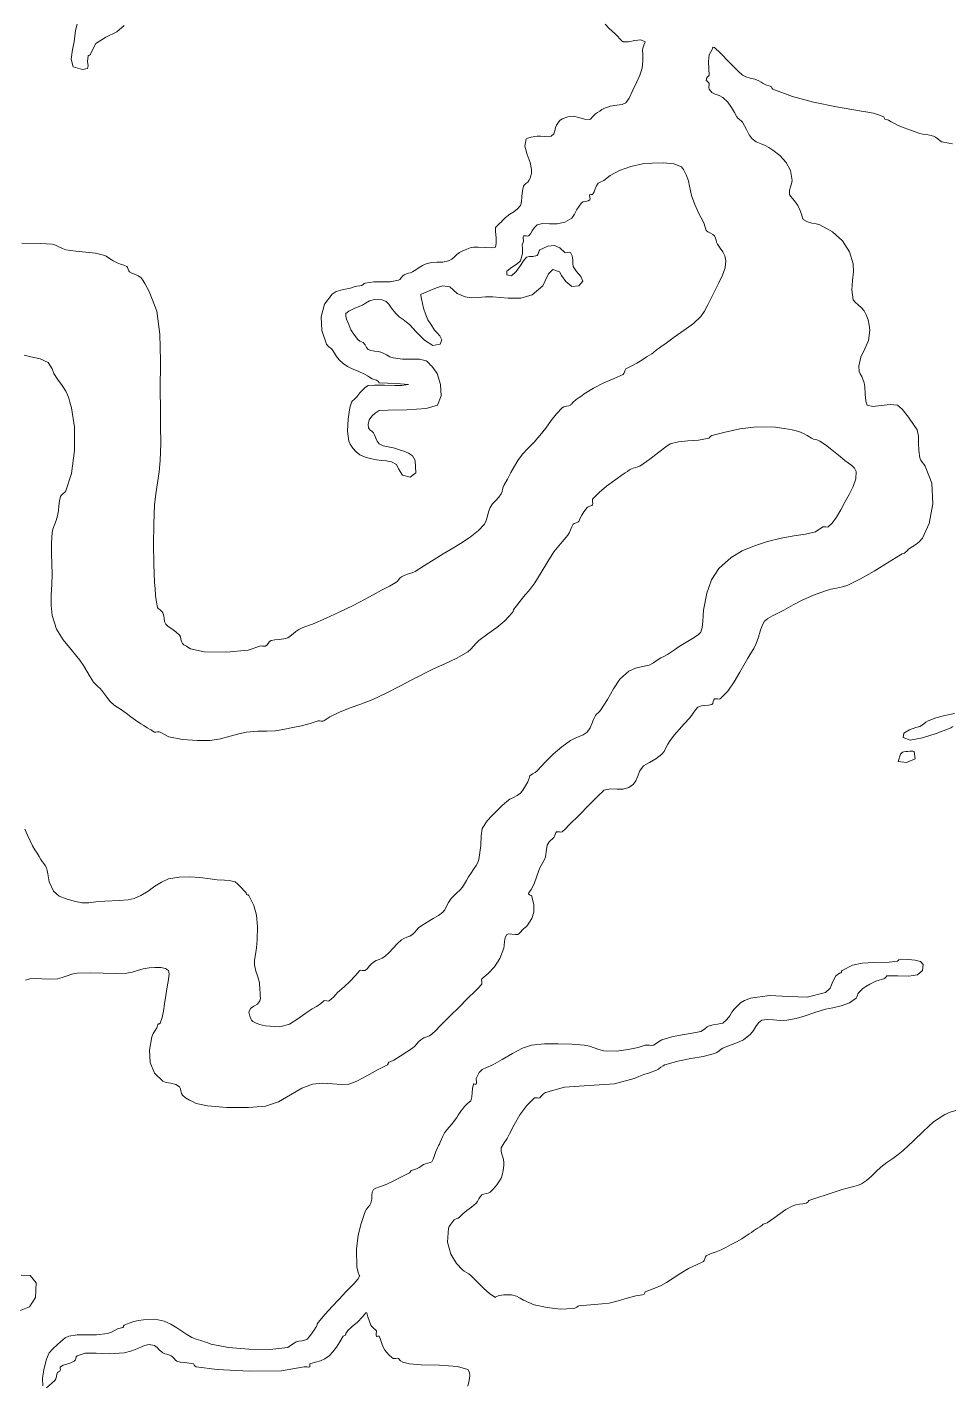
# Model space of a CAD drawing. Header units: inches. Extents: x -600 to 863, y -502 to 873.
# Drawn here: x 605.8 to 641.1, y -0.5 to 51.3 of the extents above; entities that cross this region are included whole.
import ezdxf

# ---------------------------------------------------------------- set-up
doc = ezdxf.new("R2010")
doc.units = ezdxf.units.IN
doc.header["$MEASUREMENT"] = 0
doc.layers.add('Layer 1', color=7, linetype='Continuous')

msp = doc.modelspace()

# ---------------------------------------------------------------- linework, layer by layer
at = {"layer": 'Layer 1', "lineweight": 0}
for points in [[(627.855, 51.396), (628.008, 51.232), (628.22, 51.039), (628.324, 50.938), (628.413, 50.838), (628.484, 50.761), (628.537, 50.722), (628.746, 50.721), (628.985, 50.772), (629.213, 50.799), (629.384, 50.722), (629.365, 50.686), (629.326, 50.596), (629.29, 50.489), (629.278, 50.404), (629.293, 50.241), (629.294, 49.995), (629.261, 49.715), (629.172, 49.451), (629.058, 49.203), (628.912, 48.876), (628.764, 48.571), (628.643, 48.393), (628.502, 48.334), (628.291, 48.302), (628.045, 48.262), (627.796, 48.181), (627.724, 48.139), (627.641, 48.083), (627.556, 48.022), (627.479, 47.969), (627.435, 47.928), (627.367, 47.856), (627.303, 47.788), (627.267, 47.757), (627.063, 47.769), (626.851, 47.833), (626.634, 47.886), (626.42, 47.863), (626.212, 47.78), (626.118, 47.727), (626.069, 47.662), (625.996, 47.545), (625.958, 47.447), (625.932, 47.329), (625.885, 47.213), (625.784, 47.121), (625.669, 47.097), (625.525, 47.104), (625.379, 47.12), (625.255, 47.121), (625.167, 47.106), (625.029, 47.08), (624.898, 47.048), (624.831, 47.016), (624.781, 46.734), (624.866, 46.425), (624.986, 46.12), (625.043, 45.852), (625.034, 45.714), (625.017, 45.609), (624.985, 45.521), (624.938, 45.428), (624.891, 45.371), (624.822, 45.312), (624.76, 45.256), (624.726, 45.216), (624.688, 45.039), (624.672, 44.818), (624.656, 44.611), (624.619, 44.475), (624.501, 44.342), (624.359, 44.236), (624.215, 44.145), (624.09, 44.051), (624.03, 43.996), (623.98, 43.95), (623.932, 43.901), (623.878, 43.839), (623.834, 43.795), (623.765, 43.73), (623.699, 43.668), (623.666, 43.628), (623.664, 43.479), (623.684, 43.244), (623.693, 43.016), (623.666, 42.887), (623.521, 42.862), (623.267, 42.871), (623.001, 42.888), (622.819, 42.887), (622.701, 42.855), (622.562, 42.805), (622.42, 42.741), (622.29, 42.675), (622.186, 42.597), (622.093, 42.507), (621.993, 42.422), (621.866, 42.357), (621.647, 42.313), (621.425, 42.303), (621.212, 42.293), (621.02, 42.251), (620.877, 42.184), (620.744, 42.101), (620.617, 42.014), (620.49, 41.934), (620.418, 41.902), (620.34, 41.883), (620.258, 41.862), (620.173, 41.827), (620.124, 41.785), (620.062, 41.716), (620.003, 41.65), (619.961, 41.616), (619.644, 41.559), (619.332, 41.556), (619.018, 41.557), (618.69, 41.51), (618.652, 41.489), (618.609, 41.454), (618.554, 41.422), (618.479, 41.404), (618.365, 41.391), (618.267, 41.365), (618.169, 41.333), (618.055, 41.298), (617.918, 41.271), (617.752, 41.239), (617.579, 41.185), (617.42, 41.086), (617.132, 40.701), (617.006, 40.225), (617.035, 39.701), (617.208, 39.181), (617.256, 39.109), (617.311, 39.062), (617.367, 39.021), (617.42, 38.969), (617.512, 38.835), (617.592, 38.71), (617.692, 38.582), (617.843, 38.439), (618.006, 38.327), (618.19, 38.234), (618.412, 38.139), (618.69, 38.016), (618.776, 37.966), (618.854, 37.911), (618.955, 37.856), (619.113, 37.804), (619.158, 37.78), (619.189, 37.745), (619.209, 37.713), (619.22, 37.698), (619.539, 37.681), (620.037, 37.661), (620.339, 37.634), (620.066, 37.592), (619.812, 37.595), (619.424, 37.61), (619.038, 37.616), (618.796, 37.592), (618.694, 37.533), (618.59, 37.438), (618.483, 37.314), (618.372, 37.169), (618.321, 37.112), (618.262, 37.059), (618.205, 37.007), (618.161, 36.957), (618.105, 36.747), (618.041, 36.327), (618.01, 35.852), (618.055, 35.475), (618.112, 35.361), (618.214, 35.209), (618.343, 35.058), (618.479, 34.945), (618.657, 34.867), (618.88, 34.807), (619.113, 34.763), (619.325, 34.733), (619.487, 34.717), (619.695, 34.676), (619.877, 34.584), (619.961, 34.416), (620.111, 34.169), (620.397, 34.092), (620.625, 34.256), (620.596, 34.733), (620.493, 34.907), (620.343, 35.015), (620.16, 35.088), (619.961, 35.157), (619.771, 35.21), (619.566, 35.248), (619.373, 35.294), (619.22, 35.369), (619.14, 35.466), (619.086, 35.589), (619.046, 35.708), (619.008, 35.792), (618.938, 35.857), (618.865, 35.906), (618.811, 35.978), (618.796, 36.11), (618.842, 36.281), (618.939, 36.425), (619.071, 36.544), (619.22, 36.64), (619.568, 36.654), (620.274, 36.664), (621.01, 36.715), (621.443, 36.852), (621.584, 37.199), (621.567, 37.639), (621.436, 38.054), (621.231, 38.334), (621.184, 38.379), (621.118, 38.448), (621.057, 38.512), (621.02, 38.545), (620.757, 38.602), (620.45, 38.604), (620.111, 38.603), (619.749, 38.651), (619.623, 38.698), (619.5, 38.764), (619.395, 38.826), (619.325, 38.863), (619.192, 38.896), (619.046, 38.91), (618.906, 38.929), (618.796, 38.969), (618.734, 39.043), (618.68, 39.147), (618.604, 39.241), (618.479, 39.286), (618.404, 39.355), (618.273, 39.522), (618.139, 39.73), (618.055, 39.922), (618.019, 40.021), (617.974, 40.131), (617.942, 40.241), (617.949, 40.346), (618.061, 40.443), (618.269, 40.543), (618.477, 40.623), (618.584, 40.663), (618.702, 40.737), (618.844, 40.827), (619.042, 40.888), (619.325, 40.875), (619.485, 40.812), (619.589, 40.701), (619.693, 40.546), (619.854, 40.346), (619.988, 40.223), (620.132, 40.116), (620.268, 40.019), (620.384, 39.922), (620.636, 39.65), (620.95, 39.334), (621.272, 39.127), (621.549, 39.181), (621.612, 39.343), (621.541, 39.496), (621.421, 39.625), (621.337, 39.71), (621.189, 39.935), (621.082, 40.108), (620.996, 40.295), (620.914, 40.557), (620.873, 40.733), (620.84, 40.907), (620.817, 41.037), (620.808, 41.086), (620.903, 41.109), (621.159, 41.221), (621.451, 41.345), (621.654, 41.404), (621.917, 41.362), (622.05, 41.251), (622.197, 41.11), (622.502, 40.98), (622.743, 40.951), (623.008, 40.961), (623.285, 40.979), (623.561, 40.98), (624.143, 40.933), (624.634, 40.933), (625.064, 41.062), (625.467, 41.404), (625.561, 41.598), (625.685, 41.862), (625.858, 42.03), (626.102, 41.934), (626.181, 41.803), (626.347, 41.568), (626.575, 41.384), (626.843, 41.404), (626.992, 41.589), (626.917, 41.766), (626.751, 41.947), (626.631, 42.146), (626.62, 42.256), (626.615, 42.397), (626.592, 42.546), (626.525, 42.675), (626.484, 42.685), (626.419, 42.675), (626.354, 42.665), (626.313, 42.675), (626.123, 42.859), (625.912, 42.947), (625.664, 42.926), (625.36, 42.78), (625.331, 42.738), (625.306, 42.671), (625.281, 42.605), (625.255, 42.568), (625.087, 42.525), (624.958, 42.529), (624.845, 42.5), (624.726, 42.357), (624.619, 42.176), (624.457, 41.948), (624.271, 41.793), (624.09, 41.827), (624.099, 41.959), (624.276, 42.105), (624.493, 42.244), (624.619, 42.357), (624.697, 42.636), (624.696, 42.824), (624.684, 42.965), (624.726, 43.098), (624.732, 43.145), (624.723, 43.207), (624.714, 43.268), (624.726, 43.31), (624.769, 43.32), (624.83, 43.311), (624.893, 43.301), (624.938, 43.31), (625, 43.392), (625.069, 43.509), (625.152, 43.632), (625.255, 43.733), (625.456, 43.787), (625.72, 43.773), (626.016, 43.767), (626.313, 43.839), (626.572, 43.995), (626.686, 44.141), (626.771, 44.32), (626.949, 44.58), (627.014, 44.615), (627.106, 44.632), (627.2, 44.649), (627.267, 44.687), (627.274, 44.73), (627.265, 44.795), (627.256, 44.858), (627.267, 44.898), (627.289, 44.901), (627.321, 44.896), (627.353, 44.894), (627.372, 44.898), (627.428, 45.001), (627.473, 45.115), (627.52, 45.228), (627.584, 45.321), (627.63, 45.351), (627.689, 45.375), (627.75, 45.399), (627.796, 45.428), (628.046, 45.615), (628.404, 45.807), (628.828, 45.967), (629.278, 46.062), (629.65, 46.095), (630.075, 46.101), (630.473, 46.062), (630.761, 45.957), (630.843, 45.849), (630.941, 45.65), (631.029, 45.42), (631.078, 45.216), (631.152, 44.851), (631.274, 44.507), (631.431, 44.173), (631.607, 43.839), (631.635, 43.769), (631.654, 43.687), (631.678, 43.602), (631.714, 43.521), (631.778, 43.462), (631.871, 43.414), (631.964, 43.366), (632.031, 43.31), (632.069, 43.231), (632.088, 43.149), (632.105, 43.067), (632.137, 42.992), (632.241, 42.842), (632.339, 42.701), (632.415, 42.548), (632.455, 42.357), (632.432, 42.088), (632.338, 41.809), (632.197, 41.513), (632.031, 41.192), (631.902, 40.934), (631.772, 40.675), (631.64, 40.436), (631.502, 40.239), (631.22, 39.969), (630.865, 39.707), (630.484, 39.447), (630.125, 39.181), (630.026, 39.108), (629.925, 39.04), (629.817, 38.963), (629.702, 38.863), (629.627, 38.806), (629.542, 38.757), (629.458, 38.708), (629.384, 38.651), (629.251, 38.559), (629.055, 38.451), (628.838, 38.338), (628.643, 38.228), (628.613, 38.186), (628.588, 38.118), (628.562, 38.052), (628.537, 38.016), (628.193, 37.867), (627.803, 37.696), (627.407, 37.499), (627.055, 37.274), (626.955, 37.204), (626.853, 37.136), (626.746, 37.058), (626.631, 36.957), (626.609, 36.936), (626.575, 36.9), (626.543, 36.868), (626.525, 36.852), (626.457, 36.823), (626.368, 36.804), (626.278, 36.781), (626.208, 36.745), (625.987, 36.52), (625.783, 36.254), (625.579, 35.97), (625.36, 35.687), (625.136, 35.438), (624.91, 35.208), (624.698, 34.978), (624.514, 34.733), (624.386, 34.519), (624.254, 34.275), (624.12, 34.022), (623.984, 33.78), (623.953, 33.708), (623.935, 33.629), (623.913, 33.546), (623.878, 33.463), (623.786, 33.337), (623.671, 33.21), (623.553, 33.077), (623.455, 32.934), (623.396, 32.777), (623.354, 32.604), (623.311, 32.437), (623.243, 32.298), (623.015, 32.058), (622.693, 31.804), (622.329, 31.559), (621.973, 31.346), (621.669, 31.165), (621.318, 30.946), (620.951, 30.715), (620.596, 30.498), (620.476, 30.444), (620.34, 30.4), (620.199, 30.353), (620.066, 30.286), (620.014, 30.241), (619.968, 30.185), (619.918, 30.127), (619.854, 30.074), (619.609, 29.934), (619.311, 29.774), (618.993, 29.606), (618.69, 29.439), (618.197, 29.176), (617.697, 28.938), (617.192, 28.713), (616.679, 28.486), (616.56, 28.438), (616.422, 28.389), (616.281, 28.334), (616.148, 28.274), (616.038, 28.2), (615.931, 28.108), (615.826, 28.021), (615.726, 27.957), (615.574, 27.917), (615.404, 27.9), (615.236, 27.886), (615.09, 27.852), (615.035, 27.812), (614.979, 27.747), (614.927, 27.683), (614.879, 27.64), (614.833, 27.635), (614.769, 27.644), (614.706, 27.65), (614.667, 27.64), (614.211, 27.486), (613.383, 27.408), (612.535, 27.419), (612.02, 27.533), (611.949, 27.578), (611.855, 27.633), (611.765, 27.691), (611.702, 27.745), (611.666, 27.822), (611.65, 27.907), (611.635, 27.991), (611.596, 28.062), (611.449, 28.193), (611.297, 28.299), (611.161, 28.394), (611.066, 28.486), (611.023, 28.586), (611.008, 28.692), (610.996, 28.802), (610.961, 28.91), (610.919, 28.959), (610.85, 29.021), (610.783, 29.08), (610.749, 29.122), (610.709, 29.316), (610.68, 29.569), (610.659, 29.837), (610.644, 30.074), (610.609, 30.772), (610.602, 31.533), (610.614, 32.305), (610.644, 33.039), (610.684, 33.455), (610.747, 33.876), (610.812, 34.302), (610.855, 34.733), (610.875, 35.384), (610.873, 36.058), (610.862, 36.731), (610.855, 37.381), (610.865, 38.545), (610.846, 39.557), (610.726, 40.434), (610.432, 41.192), (610.346, 41.348), (610.264, 41.496), (610.187, 41.626), (610.113, 41.722), (610.021, 41.792), (609.914, 41.837), (609.803, 41.878), (609.69, 41.934), (609.661, 41.975), (609.635, 42.043), (609.609, 42.109), (609.584, 42.146), (609.465, 42.193), (609.342, 42.235), (609.207, 42.286), (609.055, 42.357), (608.979, 42.406), (608.887, 42.472), (608.799, 42.533), (608.737, 42.568), (608.384, 42.653), (608.016, 42.692), (607.638, 42.723), (607.255, 42.78), (607.124, 42.826), (606.991, 42.893), (606.857, 42.956), (606.726, 42.992), (606.266, 43.021), (605.576, 43.029)], [(607.679, 51.404), (607.626, 51.16), (607.572, 50.722), (607.507, 50.432), (607.45, 50.069), (607.534, 49.769), (607.891, 49.663), (608.083, 49.711), (608.109, 49.814), (608.079, 49.975), (608.102, 50.192), (608.123, 50.21), (608.158, 50.22), (608.19, 50.242), (608.208, 50.298), (608.395, 50.666), (608.785, 50.909), (609.205, 51.112), (609.479, 51.356)], [(605.717, 14.876), (605.879, 14.934), (606.087, 14.944), (606.341, 14.93), (606.629, 14.916), (606.938, 14.934), (607.116, 14.977), (607.298, 15.043), (607.484, 15.106), (607.679, 15.146), (608.186, 15.164), (608.68, 15.148), (609.15, 15.132), (609.584, 15.146), (609.782, 15.184), (609.993, 15.247), (610.211, 15.312), (610.432, 15.357), (610.649, 15.37), (610.875, 15.358), (611.064, 15.32), (611.173, 15.252), (611.196, 15.119), (611.173, 14.903), (611.123, 14.624), (611.066, 14.299), (611.021, 13.976), (610.983, 13.698), (610.934, 13.456), (610.855, 13.239), (610.83, 13.218), (610.795, 13.211), (610.765, 13.191), (610.749, 13.134), (610.722, 13.056), (610.663, 12.959), (610.594, 12.844), (610.537, 12.71), (610.442, 12.211), (610.471, 11.738), (610.639, 11.328), (610.961, 11.017), (611.088, 10.975), (611.266, 10.94), (611.449, 10.892), (611.596, 10.805), (611.633, 10.735), (611.649, 10.646), (611.666, 10.556), (611.702, 10.486), (611.829, 10.384), (611.971, 10.299), (612.11, 10.229), (612.231, 10.169), (612.662, 10.08), (613.407, 10.022), (614.226, 10.012), (614.879, 10.063), (615.372, 10.233), (615.831, 10.494), (616.265, 10.752), (616.679, 10.91), (617.055, 10.939), (617.433, 10.92), (617.778, 10.896), (618.055, 10.91), (618.363, 11.025), (618.751, 11.227), (619.161, 11.455), (619.537, 11.651), (619.559, 11.678), (619.565, 11.711), (619.585, 11.742), (619.643, 11.758), (619.777, 11.822), (620.017, 11.971), (620.281, 12.145), (620.49, 12.287), (620.579, 12.364), (620.657, 12.45), (620.73, 12.535), (620.808, 12.604), (620.927, 12.673), (621.037, 12.718), (621.14, 12.759), (621.231, 12.816), (621.383, 12.958), (621.541, 13.122), (621.703, 13.291), (621.866, 13.451), (622.025, 13.602), (622.189, 13.765), (622.351, 13.93), (622.502, 14.087), (622.652, 14.238), (622.821, 14.401), (622.989, 14.566), (623.137, 14.722), (623.145, 14.766), (623.135, 14.83), (623.126, 14.894), (623.137, 14.934), (623.38, 15.141), (623.622, 15.391), (623.834, 15.703), (623.984, 16.099), (623.997, 16.208), (624.007, 16.355), (624.032, 16.508), (624.09, 16.628), (624.166, 16.647), (624.291, 16.64), (624.423, 16.627), (624.514, 16.628), (624.57, 16.664), (624.626, 16.727), (624.679, 16.792), (624.726, 16.84), (624.794, 16.891), (624.842, 16.936), (624.885, 16.986), (624.938, 17.052), (625.052, 17.238), (625.122, 17.48), (625.127, 17.772), (625.043, 18.11), (625.018, 18.114), (624.964, 18.137), (624.923, 18.173), (624.938, 18.216), (625.026, 18.338), (625.133, 18.56), (625.247, 18.848), (625.36, 19.169), (625.406, 19.266), (625.472, 19.375), (625.534, 19.488), (625.572, 19.593), (625.614, 19.87), (625.641, 20.037), (625.712, 20.167), (625.89, 20.334), (625.915, 20.376), (625.943, 20.444), (625.972, 20.511), (625.996, 20.546), (626.045, 20.551), (626.104, 20.541), (626.164, 20.535), (626.208, 20.546), (626.341, 20.665), (626.468, 20.801), (626.598, 20.94), (626.737, 21.075), (626.852, 21.181), (626.979, 21.309), (627.117, 21.452), (627.267, 21.604), (627.433, 21.769), (627.609, 21.943), (627.747, 22.081), (627.796, 22.134), (628.054, 22.188), (628.303, 22.18), (628.537, 22.174), (628.749, 22.239), (628.932, 22.371), (629.026, 22.49), (629.088, 22.643), (629.172, 22.875), (629.319, 23.065), (629.543, 23.201), (629.792, 23.333), (630.02, 23.51), (630.1, 23.62), (630.174, 23.756), (630.25, 23.899), (630.337, 24.039), (630.497, 24.248), (630.675, 24.457), (630.869, 24.669), (631.078, 24.887), (631.165, 24.998), (631.236, 25.116), (631.308, 25.226), (631.396, 25.311), (631.525, 25.363), (631.662, 25.379), (631.798, 25.386), (631.926, 25.416), (631.957, 25.455), (631.981, 25.523), (632.005, 25.59), (632.031, 25.628), (632.08, 25.633), (632.141, 25.624), (632.199, 25.617), (632.243, 25.628), (632.536, 25.923), (632.777, 26.271), (632.99, 26.641), (633.195, 27.004), (633.304, 27.183), (633.415, 27.367), (633.523, 27.556), (633.619, 27.745), (633.707, 27.977), (633.777, 28.214), (633.848, 28.429), (633.938, 28.593), (634.063, 28.7), (634.239, 28.796), (634.449, 28.896), (634.678, 29.016), (635.032, 29.215), (635.406, 29.406), (635.812, 29.588), (636.267, 29.757), (636.474, 29.812), (636.691, 29.856), (636.909, 29.903), (637.113, 29.969), (637.608, 30.207), (638.123, 30.504), (638.636, 30.824), (639.125, 31.134), (639.196, 31.17), (639.242, 31.183), (639.283, 31.197), (639.337, 31.239), (639.358, 31.261), (639.393, 31.296), (639.425, 31.329), (639.442, 31.346), (639.574, 31.43), (639.712, 31.518), (639.847, 31.625), (639.973, 31.769), (640.225, 32.326), (640.363, 33.08), (640.332, 33.866), (640.078, 34.521), (640.02, 34.596), (639.958, 34.671), (639.903, 34.751), (639.866, 34.84), (639.826, 35.113), (639.822, 35.393), (639.813, 35.66), (639.761, 35.898), (639.65, 36.073), (639.431, 36.386), (639.19, 36.692), (639.02, 36.852), (638.73, 36.874), (638.392, 36.827), (638.075, 36.793), (637.854, 36.852), (637.811, 37), (637.783, 37.269), (637.765, 37.541), (637.749, 37.698), (637.66, 37.944), (637.591, 38.045), (637.548, 38.131), (637.537, 38.334), (637.611, 38.679), (637.763, 38.992), (637.906, 39.32), (637.961, 39.71), (637.938, 39.9), (637.89, 40.102), (637.824, 40.293), (637.749, 40.451), (637.647, 40.57), (637.514, 40.678), (637.393, 40.778), (637.325, 40.875), (637.273, 41.256), (637.297, 41.613), (637.334, 41.945), (637.325, 42.251), (637.18, 42.705), (636.914, 43.119), (636.537, 43.47), (636.055, 43.733), (635.912, 43.77), (635.746, 43.799), (635.574, 43.849), (635.419, 43.945), (635.393, 44.008), (635.348, 44.142), (635.285, 44.31), (635.207, 44.475), (635.121, 44.6), (635.021, 44.723), (634.933, 44.828), (634.89, 44.898), (634.885, 45.054), (634.923, 45.184), (634.972, 45.304), (634.996, 45.428), (634.932, 45.808), (634.759, 46.121), (634.52, 46.379), (634.255, 46.592), (634.105, 46.688), (633.963, 46.76), (633.807, 46.826), (633.619, 46.91), (633.465, 47.018), (633.354, 47.17), (633.244, 47.378), (633.09, 47.651), (633.044, 47.705), (632.982, 47.76), (632.922, 47.812), (632.878, 47.863), (632.787, 48.027), (632.68, 48.223), (632.538, 48.424), (632.349, 48.604), (632.199, 48.679), (632.053, 48.722), (631.922, 48.786), (631.819, 48.922), (631.811, 48.971), (631.815, 49.025), (631.822, 49.082), (631.819, 49.133), (631.797, 49.175), (631.761, 49.212), (631.728, 49.235), (631.714, 49.239), (631.725, 49.328), (631.761, 49.383), (631.801, 49.42), (631.819, 49.451), (631.811, 49.696), (631.8, 49.972), (631.826, 50.226), (631.926, 50.404), (631.926, 50.404)], [(631.926, 50.404), (631.937, 50.435), (631.953, 50.485), (631.982, 50.522), (632.031, 50.51), (632.252, 50.297), (632.59, 49.952), (632.913, 49.621), (633.09, 49.451), (633.227, 49.387), (633.389, 49.341), (633.562, 49.297), (633.726, 49.239), (633.812, 49.189), (633.889, 49.135), (633.99, 49.08), (634.148, 49.027), (634.202, 49.003), (634.222, 48.973), (634.23, 48.944), (634.255, 48.922), (635.005, 48.643), (635.813, 48.422), (636.689, 48.239), (637.643, 48.074), (637.883, 48.035), (638.093, 47.996), (638.29, 47.943), (638.49, 47.863), (638.512, 47.838), (638.519, 47.803), (638.537, 47.772), (638.596, 47.757), (638.67, 47.73), (638.78, 47.672), (638.904, 47.603), (639.02, 47.545), (639.233, 47.457), (639.444, 47.378), (639.654, 47.303), (639.866, 47.228), (639.982, 47.199), (640.107, 47.182), (640.245, 47.161), (640.396, 47.121), (640.467, 47.081), (640.559, 47.015), (640.648, 46.948), (640.713, 46.91), (640.836, 46.878), (640.975, 46.857), (641.115, 46.835)], [(605.667, 38.757), (605.92, 38.696), (606.268, 38.62), (606.58, 38.48), (606.726, 38.228), (606.792, 38.053), (606.94, 37.835), (607.113, 37.602), (607.255, 37.381), (607.321, 37.238), (607.364, 37.111), (607.405, 36.96), (607.467, 36.745), (607.583, 36.01), (607.581, 35.108), (607.47, 34.23), (607.255, 33.568), (607.213, 33.521), (607.144, 33.459), (607.077, 33.399), (607.043, 33.357), (607.008, 33.192), (606.988, 33.004), (606.97, 32.807), (606.938, 32.616), (606.885, 32.443), (606.818, 32.271), (606.759, 32.111), (606.726, 31.98), (606.7, 31.593), (606.703, 31.185), (606.717, 30.777), (606.726, 30.393), (606.712, 29.998), (606.689, 29.598), (606.686, 29.198), (606.726, 28.805), (606.892, 28.291), (607.146, 27.884), (607.456, 27.513), (607.784, 27.11), (607.926, 26.899), (608.054, 26.68), (608.18, 26.464), (608.313, 26.263), (608.387, 26.182), (608.476, 26.102), (608.562, 26.022), (608.632, 25.945), (608.812, 25.693), (608.941, 25.527), (609.102, 25.385), (609.373, 25.204), (609.562, 25.075), (609.738, 24.941), (609.918, 24.807), (610.113, 24.675), (610.228, 24.604), (610.36, 24.523), (610.502, 24.438), (610.644, 24.357), (610.688, 24.353), (610.754, 24.361), (610.816, 24.368), (610.855, 24.357), (611.188, 24.173), (611.714, 24.069), (612.287, 24.031), (612.761, 24.039), (613.162, 24.099), (613.53, 24.195), (613.857, 24.293), (614.137, 24.357), (614.58, 24.396), (614.934, 24.398), (615.259, 24.406), (615.619, 24.463), (615.921, 24.529), (616.255, 24.6), (616.589, 24.682), (616.891, 24.781), (616.936, 24.783), (617.001, 24.775), (617.064, 24.771), (617.102, 24.781), (617.335, 24.943), (617.726, 25.13), (618.147, 25.301), (618.479, 25.416), (618.979, 25.603), (619.483, 25.838), (619.988, 26.102), (620.49, 26.369), (620.604, 26.425), (620.701, 26.469), (620.8, 26.517), (620.914, 26.581), (621.289, 26.773), (621.731, 26.966), (622.189, 27.179), (622.607, 27.428), (622.716, 27.522), (622.818, 27.634), (622.922, 27.748), (623.031, 27.852), (623.373, 28.11), (623.707, 28.353), (624.021, 28.609), (624.302, 28.91), (624.338, 28.97), (624.354, 29.021), (624.371, 29.07), (624.408, 29.122), (624.512, 29.242), (624.647, 29.413), (624.796, 29.597), (624.938, 29.757), (625.165, 30.055), (625.409, 30.449), (625.655, 30.869), (625.89, 31.239), (626.013, 31.397), (626.15, 31.553), (626.289, 31.71), (626.42, 31.875), (626.483, 31.982), (626.528, 32.089), (626.572, 32.193), (626.631, 32.298), (626.673, 32.325), (626.741, 32.353), (626.808, 32.379), (626.843, 32.404), (626.898, 32.529), (626.958, 32.648), (627.039, 32.777), (627.16, 32.934), (627.203, 32.959), (627.271, 32.987), (627.337, 33.015), (627.372, 33.039), (627.377, 33.087), (627.367, 33.148), (627.361, 33.209), (627.372, 33.251), (627.624, 33.511), (627.907, 33.755), (628.215, 33.985), (628.537, 34.204), (628.615, 34.257), (628.701, 34.315), (628.783, 34.371), (628.854, 34.416), (628.926, 34.444), (629.008, 34.464), (629.093, 34.485), (629.172, 34.521), (629.555, 34.786), (629.897, 35.049), (630.169, 35.26), (630.337, 35.369), (630.646, 35.445), (631.012, 35.482), (631.411, 35.515), (631.819, 35.58), (631.827, 35.595), (631.85, 35.628), (631.884, 35.664), (631.926, 35.687), (632.433, 35.818), (632.991, 35.943), (633.626, 36.02), (634.36, 36.004), (634.511, 35.984), (634.687, 35.956), (634.859, 35.925), (634.996, 35.898), (635.247, 35.837), (635.422, 35.769), (635.569, 35.686), (635.737, 35.58), (635.809, 35.551), (635.891, 35.532), (635.976, 35.511), (636.055, 35.475), (636.263, 35.326), (636.504, 35.139), (636.76, 34.934), (637.008, 34.733), (637.147, 34.631), (637.274, 34.536), (637.374, 34.435), (637.431, 34.311), (637.427, 34.029), (637.326, 33.733), (637.172, 33.436), (637.008, 33.146), (636.846, 32.853), (636.68, 32.573), (636.519, 32.342), (636.372, 32.192), (636.327, 32.187), (636.263, 32.195), (636.199, 32.203), (636.16, 32.192), (635.889, 32.009), (635.505, 31.914), (635.052, 31.854), (634.572, 31.769), (634.056, 31.635), (633.55, 31.475), (633.078, 31.275), (632.666, 31.027), (632.191, 30.605), (631.906, 30.168), (631.736, 29.658), (631.607, 29.016), (631.588, 28.815), (631.577, 28.577), (631.555, 28.347), (631.502, 28.169), (631.411, 28.079), (631.251, 27.975), (631.058, 27.861), (630.866, 27.745), (630.683, 27.623), (630.504, 27.502), (630.348, 27.396), (630.231, 27.322), (630.111, 27.258), (629.974, 27.188), (629.832, 27.106), (629.702, 27.004), (629.529, 26.919), (629.282, 26.867), (629.007, 26.804), (628.749, 26.687), (628.414, 26.376), (628.166, 26.007), (627.946, 25.606), (627.689, 25.204), (627.639, 25.148), (627.578, 25.094), (627.521, 25.041), (627.479, 24.992), (627.4, 24.832), (627.348, 24.673), (627.281, 24.516), (627.16, 24.357), (627.017, 24.252), (626.863, 24.187), (626.699, 24.127), (626.525, 24.039), (626.19, 23.799), (625.865, 23.516), (625.554, 23.203), (625.255, 22.875), (625.175, 22.817), (625.071, 22.76), (624.98, 22.682), (624.938, 22.558), (624.898, 22.462), (624.811, 22.305), (624.706, 22.142), (624.619, 22.027), (624.496, 21.931), (624.354, 21.857), (624.213, 21.791), (624.09, 21.71), (623.913, 21.55), (623.728, 21.367), (623.537, 21.171), (623.349, 20.969), (623.158, 20.677), (623.109, 20.389), (623.102, 20.02), (623.031, 19.486), (622.992, 19.37), (622.927, 19.258), (622.834, 19.127), (622.714, 18.957), (622.631, 18.825), (622.555, 18.688), (622.479, 18.554), (622.396, 18.428), (622.297, 18.312), (622.189, 18.213), (622.079, 18.115), (621.973, 18.004), (621.87, 17.853), (621.795, 17.704), (621.729, 17.573), (621.654, 17.475), (621.49, 17.354), (621.282, 17.234), (621.049, 17.102), (620.808, 16.945), (620.724, 16.873), (620.651, 16.793), (620.578, 16.709), (620.49, 16.628), (620.385, 16.563), (620.271, 16.517), (620.161, 16.473), (620.066, 16.416), (619.906, 16.265), (619.759, 16.1), (619.607, 15.935), (619.432, 15.781), (619.337, 15.726), (619.224, 15.675), (619.108, 15.625), (619.008, 15.569), (618.914, 15.491), (618.842, 15.41), (618.773, 15.329), (618.69, 15.252), (618.646, 15.244), (618.581, 15.254), (618.518, 15.263), (618.479, 15.252), (618.3, 15.044), (618.101, 14.834), (617.879, 14.621), (617.631, 14.404), (617.56, 14.334), (617.482, 14.248), (617.4, 14.161), (617.313, 14.087), (617.269, 14.08), (617.204, 14.09), (617.142, 14.098), (617.102, 14.087), (616.98, 13.974), (616.829, 13.877), (616.655, 13.779), (616.467, 13.663), (616.109, 13.404), (615.797, 13.205), (615.423, 13.103), (614.879, 13.134), (614.65, 13.187), (614.492, 13.248), (614.395, 13.306), (614.349, 13.346), (614.319, 13.406), (614.284, 13.508), (614.255, 13.607), (614.243, 13.663), (614.308, 13.795), (614.434, 13.883), (614.57, 13.966), (614.667, 14.087), (614.685, 14.183), (614.68, 14.295), (614.669, 14.409), (614.667, 14.51), (614.651, 14.775), (614.583, 15.004), (614.504, 15.224), (614.455, 15.463), (614.463, 15.638), (614.496, 15.859), (614.535, 16.12), (614.561, 16.416), (614.569, 16.931), (614.536, 17.357), (614.437, 17.737), (614.243, 18.11), (614.212, 18.135), (614.178, 18.14), (614.151, 18.156), (614.137, 18.216), (614.078, 18.277), (613.946, 18.416), (613.804, 18.562), (613.714, 18.64), (613.553, 18.68), (613.313, 18.701), (613.036, 18.718), (612.761, 18.745), (612.369, 18.798), (611.976, 18.831), (611.577, 18.821), (611.173, 18.745), (610.9, 18.629), (610.647, 18.466), (610.394, 18.283), (610.113, 18.11), (609.868, 17.998), (609.633, 17.945), (609.293, 17.922), (608.737, 17.898), (608.399, 17.87), (608.126, 17.84), (607.866, 17.839), (607.572, 17.898), (607.26, 17.984), (606.994, 18.089), (606.78, 18.283), (606.619, 18.64), (606.584, 18.794), (606.563, 18.938), (606.543, 19.065), (606.514, 19.169), (606.467, 19.257), (606.409, 19.339), (606.351, 19.415), (606.302, 19.486), (606.229, 19.607), (606.154, 19.731), (606.073, 19.865), (605.984, 20.016), (605.892, 20.198), (605.793, 20.414), (605.684, 20.643)], [(641.198, 25.061), (640.827, 24.995), (640.479, 24.902), (640.184, 24.781), (640.102, 24.731), (640.018, 24.671), (639.937, 24.613), (639.866, 24.569), (639.721, 24.526), (639.473, 24.445), (639.263, 24.32), (639.231, 24.146), (639.496, 24.051), (639.97, 24.134), (640.496, 24.302), (640.925, 24.463), (640.999, 24.494), (641.05, 24.521), (641.092, 24.545), (641.137, 24.569)], [(639.125, 23.51), (639.169, 23.555), (639.207, 23.584), (639.257, 23.603), (639.337, 23.616), (639.398, 23.621), (639.501, 23.627), (639.6, 23.627), (639.654, 23.616), (639.686, 23.336), (639.357, 23.195), (639.045, 23.238), (639.125, 23.51), (639.125, 23.51)], [(639.654, 23.616), (639.6, 23.627), (639.501, 23.627), (639.398, 23.621), (639.337, 23.616), (639.257, 23.603), (639.207, 23.584), (639.169, 23.555), (639.125, 23.51), (639.045, 23.238), (639.357, 23.195), (639.686, 23.336), (639.654, 23.616), (639.654, 23.616)], [(641.25, 9.9), (641.025, 9.832), (640.819, 9.746), (640.396, 9.463), (640.006, 9.117), (639.625, 8.742), (639.231, 8.369), (639.046, 8.22), (638.837, 8.069), (638.613, 7.91), (638.384, 7.734), (638.205, 7.572), (638.021, 7.393), (637.833, 7.225), (637.643, 7.099), (637.486, 7.039), (637.299, 6.988), (637.098, 6.94), (636.901, 6.887), (636.596, 6.787), (636.288, 6.683), (635.969, 6.574), (635.631, 6.463), (635.617, 6.447), (635.599, 6.415), (635.57, 6.381), (635.525, 6.357), (635.399, 6.335), (635.268, 6.319), (635.133, 6.297), (634.996, 6.252), (634.746, 6.115), (634.522, 5.956), (634.297, 5.786), (634.043, 5.616), (633.97, 5.58), (633.924, 5.568), (633.885, 5.554), (633.831, 5.511), (633.756, 5.453), (633.672, 5.404), (633.588, 5.355), (633.514, 5.299), (633.438, 5.241), (633.354, 5.192), (633.271, 5.144), (633.195, 5.087), (633.071, 5.002), (632.864, 4.886), (632.638, 4.764), (632.455, 4.663), (632.275, 4.576), (632.084, 4.505), (631.894, 4.433), (631.714, 4.346), (631.684, 4.305), (631.658, 4.236), (631.634, 4.17), (631.607, 4.134), (631.334, 4.007), (631.038, 3.859), (630.735, 3.689), (630.443, 3.499), (630.196, 3.329), (629.992, 3.214), (629.748, 3.109), (629.384, 2.969), (629.365, 2.946), (629.356, 2.912), (629.335, 2.88), (629.278, 2.863), (629.018, 2.818), (628.697, 2.729), (628.351, 2.627), (628.008, 2.546), (627.733, 2.51), (627.438, 2.487), (627.138, 2.468), (626.843, 2.439), (626.814, 2.424), (626.763, 2.39), (626.698, 2.354), (626.631, 2.334), (626.146, 2.316), (625.632, 2.369), (625.141, 2.482), (624.726, 2.651), (624.602, 2.73), (624.465, 2.809), (624.274, 2.86), (623.984, 2.863), (623.896, 2.85), (623.77, 2.82), (623.671, 2.786), (623.666, 2.758), (623.445, 2.892), (623.201, 3.113), (622.952, 3.368), (622.714, 3.604), (622.641, 3.661), (622.555, 3.714), (622.47, 3.766), (622.396, 3.816), (622.176, 4.05), (621.958, 4.414), (621.826, 4.876), (621.866, 5.404), (621.897, 5.464), (621.961, 5.562), (622.029, 5.66), (622.078, 5.723), (622.129, 5.756), (622.184, 5.771), (622.239, 5.788), (622.29, 5.828), (622.409, 5.948), (622.568, 6.076), (622.747, 6.213), (622.926, 6.357), (622.981, 6.429), (623.029, 6.521), (623.079, 6.609), (623.137, 6.675), (623.218, 6.71), (623.302, 6.725), (623.384, 6.741), (623.455, 6.781), (623.585, 6.914), (623.713, 7.066), (623.817, 7.208), (623.878, 7.311), (623.914, 7.436), (623.949, 7.614), (623.976, 7.801), (623.984, 7.945), (623.959, 8.076), (623.912, 8.2), (623.874, 8.329), (623.878, 8.475), (623.914, 8.534), (623.998, 8.663), (624.102, 8.83), (624.196, 9.004), (624.374, 9.354), (624.595, 9.73), (624.854, 10.089), (625.148, 10.381), (625.193, 10.389), (625.258, 10.379), (625.32, 10.37), (625.36, 10.381), (625.412, 10.447), (625.452, 10.498), (625.499, 10.544), (625.572, 10.593), (626.297, 10.795), (627.246, 10.862), (628.205, 10.926), (628.961, 11.122), (629.14, 11.204), (629.327, 11.272), (629.543, 11.344), (629.808, 11.439), (629.89, 11.485), (629.979, 11.551), (630.061, 11.613), (630.125, 11.651), (630.63, 11.791), (631.127, 11.885), (631.599, 11.967), (632.031, 12.075), (632.12, 12.119), (632.203, 12.18), (632.279, 12.241), (632.349, 12.287), (632.625, 12.396), (632.879, 12.48), (633.132, 12.6), (633.407, 12.816), (633.521, 12.962), (633.611, 13.116), (633.705, 13.253), (633.831, 13.346), (634.039, 13.382), (634.278, 13.368), (634.533, 13.343), (634.784, 13.346), (635.142, 13.414), (635.49, 13.52), (635.856, 13.644), (636.267, 13.77), (636.545, 13.829), (636.87, 13.9), (637.184, 14.012), (637.431, 14.192), (637.465, 14.247), (637.484, 14.301), (637.503, 14.354), (637.537, 14.404), (637.613, 14.482), (637.698, 14.557), (637.809, 14.634), (637.961, 14.722), (638.082, 14.785), (638.192, 14.838), (638.319, 14.886), (638.49, 14.934), (638.531, 14.956), (638.568, 14.992), (638.593, 15.026), (638.596, 15.04), (639.031, 15.044), (639.448, 15.038), (639.784, 15.086), (639.973, 15.252), (640, 15.475), (639.893, 15.596), (639.692, 15.65), (639.442, 15.675), (639.131, 15.688), (639.073, 15.655), (639.016, 15.606), (638.701, 15.569), (638.115, 15.557), (637.671, 15.534), (637.292, 15.45), (636.901, 15.252), (636.877, 15.22), (636.872, 15.187), (636.855, 15.159), (636.796, 15.146), (636.655, 15.045), (636.552, 14.823), (636.438, 14.578), (636.267, 14.404), (635.572, 14.229), (634.856, 14.251), (634.132, 14.298), (633.407, 14.192), (633.172, 14.1), (633.018, 14.008), (632.899, 13.902), (632.772, 13.77), (632.692, 13.658), (632.609, 13.519), (632.502, 13.372), (632.349, 13.239), (632.274, 13.222), (632.136, 13.203), (631.972, 13.176), (631.819, 13.134), (631.75, 13.092), (631.656, 13.024), (631.564, 12.958), (631.502, 12.922), (631.174, 12.849), (630.795, 12.788), (630.399, 12.716), (630.02, 12.604), (629.949, 12.563), (629.855, 12.496), (629.765, 12.43), (629.702, 12.393), (629.625, 12.384), (629.543, 12.392), (629.461, 12.4), (629.384, 12.393), (629.113, 12.313), (628.732, 12.225), (628.279, 12.167), (627.796, 12.181), (627.606, 12.225), (627.431, 12.29), (627.252, 12.354), (627.055, 12.393), (626.584, 12.431), (626.062, 12.454), (625.533, 12.446), (625.043, 12.393), (624.688, 12.276), (624.307, 12.08), (623.922, 11.854), (623.561, 11.651), (623.313, 11.541), (623.151, 11.468), (623.035, 11.354), (622.926, 11.122), (622.924, 11.076), (622.931, 11.011), (622.936, 10.948), (622.926, 10.91), (622.905, 10.908), (622.87, 10.911), (622.836, 10.914), (622.819, 10.91), (622.785, 10.747), (622.773, 10.581), (622.759, 10.421), (622.714, 10.275), (622.67, 10.229), (622.585, 10.151), (622.484, 10.058), (622.396, 9.957), (622.341, 9.878), (622.291, 9.8), (622.24, 9.721), (622.185, 9.64), (622.095, 9.518), (621.994, 9.385), (621.883, 9.246), (621.761, 9.11), (621.72, 9.049), (621.662, 8.941), (621.602, 8.812), (621.549, 8.687), (621.518, 8.612), (621.491, 8.562), (621.467, 8.52), (621.443, 8.475), (621.389, 8.336), (621.337, 8.179), (621.284, 8.037), (621.231, 7.945), (621.167, 7.91), (621.076, 7.887), (620.983, 7.866), (620.914, 7.84), (620.825, 7.778), (620.751, 7.726), (620.651, 7.677), (620.49, 7.628), (620.436, 7.604), (620.417, 7.574), (620.408, 7.546), (620.384, 7.522), (620.202, 7.434), (620, 7.331), (619.778, 7.219), (619.537, 7.099), (619.389, 7.037), (619.226, 6.98), (619.086, 6.93), (619.008, 6.887), (618.955, 6.783), (618.942, 6.657), (618.937, 6.514), (618.902, 6.357), (618.86, 6.283), (618.801, 6.208), (618.738, 6.129), (618.69, 6.04), (618.527, 5.586), (618.412, 5.133), (618.356, 4.603), (618.372, 3.922), (618.389, 3.829), (618.422, 3.709), (618.456, 3.615), (618.479, 3.604), (618.402, 3.455), (618.266, 3.294), (618.104, 3.13), (617.949, 2.969), (617.69, 2.69), (617.422, 2.413), (617.151, 2.122), (616.891, 1.805), (616.854, 1.742), (616.839, 1.692), (616.822, 1.645), (616.784, 1.593), (616.744, 1.53), (616.663, 1.403), (616.562, 1.266), (616.467, 1.169), (616.367, 1.125), (616.264, 1.106), (616.154, 1.093), (616.043, 1.063), (615.967, 1.019), (615.871, 0.949), (615.782, 0.884), (615.726, 0.852), (615.039, 0.777), (614.239, 0.785), (613.467, 0.853), (612.867, 0.957), (612.797, 0.979), (612.725, 1.006), (612.644, 1.036), (612.549, 1.063), (612.479, 1.085), (612.406, 1.112), (612.325, 1.142), (612.231, 1.169), (612.066, 1.233), (611.877, 1.34), (611.68, 1.467), (611.49, 1.593), (611.262, 1.738), (611.002, 1.858), (610.668, 1.926), (610.22, 1.91), (610.026, 1.879), (609.85, 1.835), (609.673, 1.776), (609.479, 1.698), (609.458, 1.675), (609.45, 1.641), (609.431, 1.609), (609.373, 1.593), (609.226, 1.562), (609.114, 1.503), (609, 1.436), (608.843, 1.381), (608.42, 1.332), (608.034, 1.336), (607.682, 1.336), (607.361, 1.275), (607.224, 1.214), (607.135, 1.146), (607.054, 1.064), (606.938, 0.957), (606.755, 0.802), (606.619, 0.642), (606.511, 0.402), (606.408, 0.005), (606.355, -0.338), (606.373, -0.615)], [(605.483, 2.25), (605.863, 2.406), (606.09, 2.758), (606.115, 3.324), (605.889, 3.603), (605.552, 3.616)], [(606.514, -0.689), (606.831, -0.419), (606.868, -0.35), (606.892, -0.263), (606.912, -0.174), (606.938, -0.102), (606.967, -0.078), (607, -0.072), (607.028, -0.055), (607.043, 0.005), (607.042, 0.026), (607.04, 0.06), (607.039, 0.092), (607.043, 0.11), (607.146, 0.17), (607.288, 0.214), (607.439, 0.26), (607.572, 0.322), (607.606, 0.366), (607.628, 0.428), (607.648, 0.49), (607.679, 0.534), (607.99, 0.636), (608.417, 0.635), (608.925, 0.608), (609.479, 0.64), (609.769, 0.718), (610.029, 0.828), (610.252, 0.923), (610.432, 0.957), (610.641, 0.919), (610.743, 0.853), (610.822, 0.759), (610.961, 0.64), (611.034, 0.605), (611.11, 0.587), (611.191, 0.569), (611.278, 0.534), (611.33, 0.49), (611.388, 0.424), (611.444, 0.36), (611.49, 0.322), (611.625, 0.286), (611.789, 0.268), (611.963, 0.25), (612.125, 0.217), (612.139, 0.201), (612.157, 0.169), (612.187, 0.134), (612.231, 0.11), (613.033, 0.003), (614.248, -0.061), (615.485, -0.038), (616.36, 0.11), (616.406, 0.112), (616.472, 0.104), (616.535, 0.1), (616.572, 0.11), (616.574, 0.131), (616.571, 0.166), (616.568, 0.2), (616.572, 0.217), (616.787, 0.285), (616.977, 0.338), (617.148, 0.409), (617.313, 0.534), (617.45, 0.685), (617.584, 0.86), (617.715, 1.058), (617.843, 1.275), (617.871, 1.299), (617.905, 1.305), (617.934, 1.322), (617.949, 1.381), (618.02, 1.496), (618.184, 1.644), (618.39, 1.819), (618.584, 2.017), (618.71, 2.175), (618.75, 2.173), (618.786, 2.014), (618.902, 1.698), (618.944, 1.644), (619.008, 1.588), (619.071, 1.535), (619.113, 1.487), (619.118, 1.441), (619.109, 1.377), (619.103, 1.314), (619.113, 1.275), (619.135, 1.272), (619.169, 1.276), (619.201, 1.28), (619.22, 1.275), (619.273, 1.151), (619.32, 1.006), (619.37, 0.863), (619.432, 0.746), (619.51, 0.654), (619.606, 0.556), (619.695, 0.474), (619.749, 0.428), (619.794, 0.422), (619.858, 0.431), (619.922, 0.438), (619.961, 0.428), (620.039, 0.344), (620.117, 0.293), (620.223, 0.258), (620.384, 0.217), (620.819, 0.185), (621.518, 0.167), (622.206, 0.121), (622.607, 0.005), (622.671, -0.104), (622.68, -0.239), (622.651, -0.412), (622.607, -0.631)]]:
    msp.add_lwpolyline(points, dxfattribs=at)

doc.saveas('drawing.dxf')
